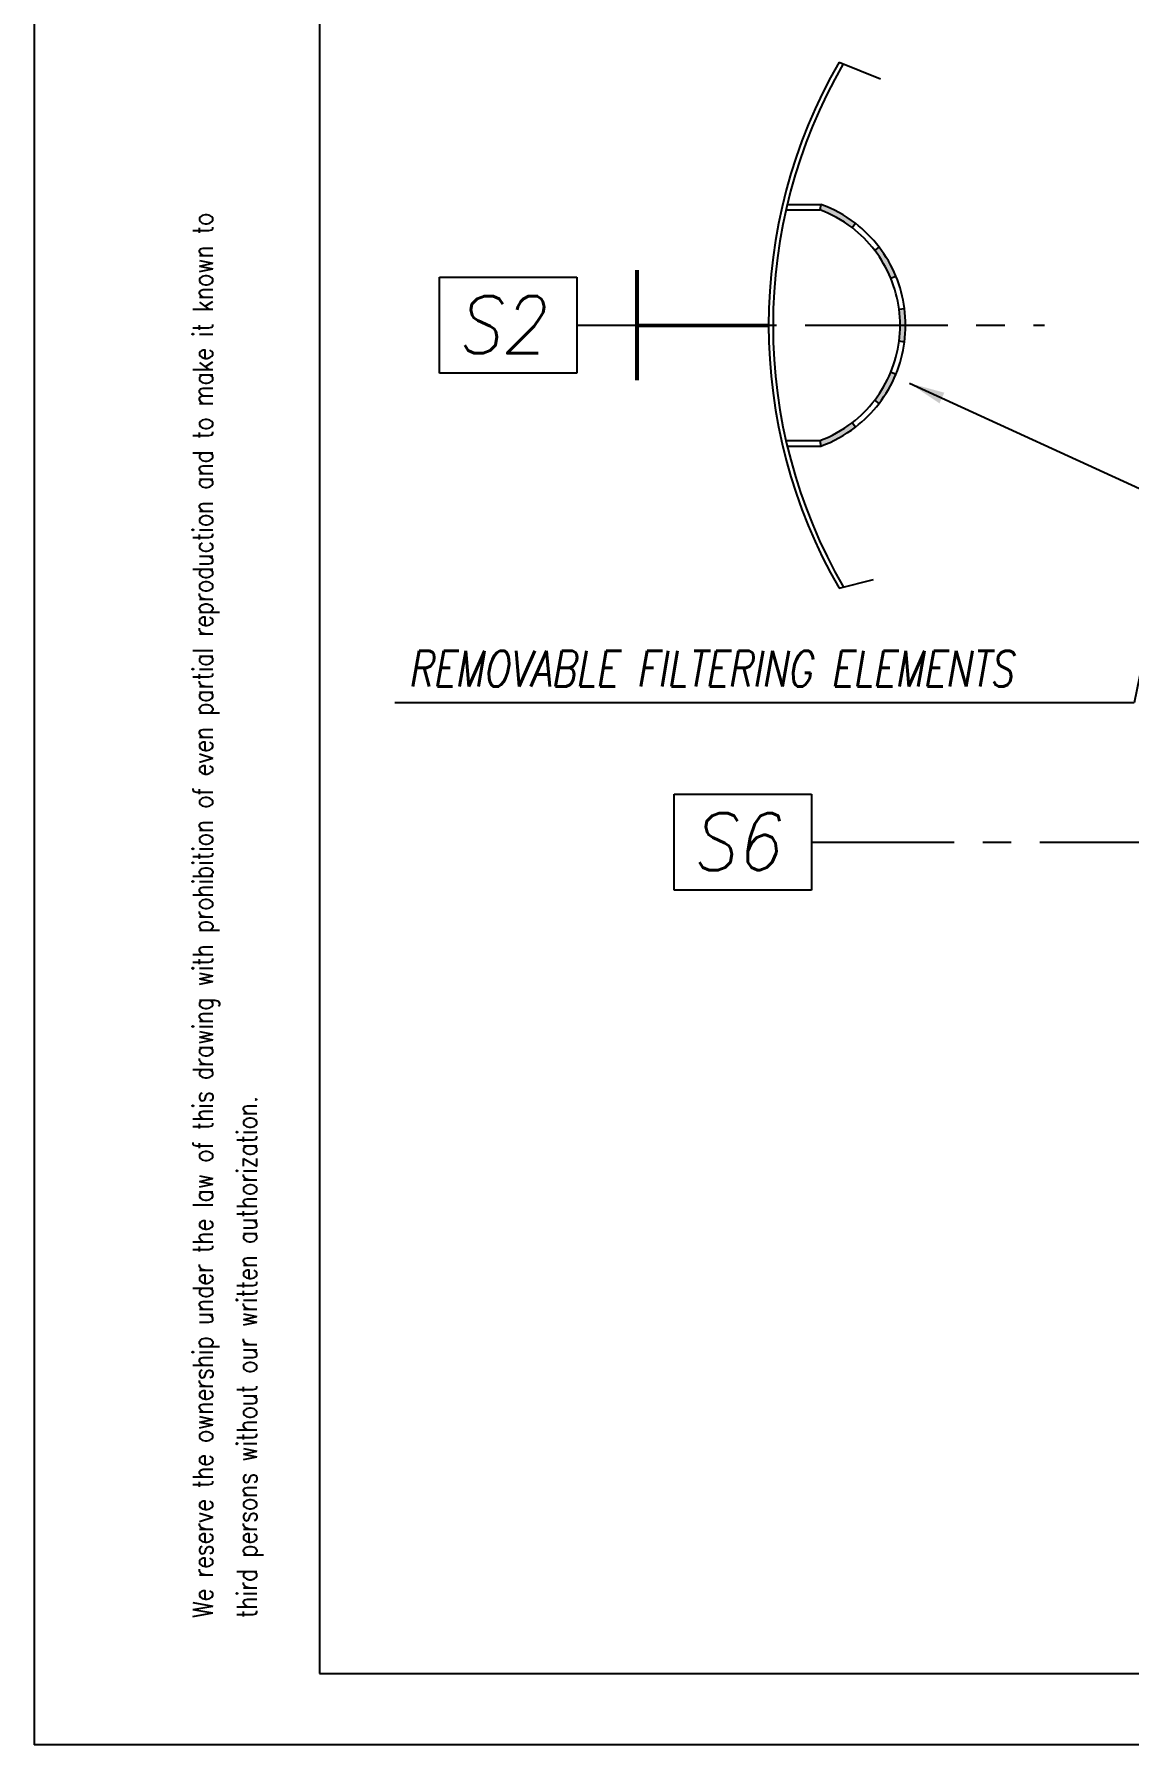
# Model space of a CAD drawing. Header units: millimetres. Extents: x 0 to 5460, y 4155 to 8016.
# Drawn here: x 0 to 997, y 4155 to 5713 of the extents above; entities that cross this region are included whole.
import ezdxf

# ---------------------------------------------------------------- set-up
doc = ezdxf.new("R2010")
doc.units = ezdxf.units.MM
doc.header["$LTSCALE"] = 13
doc.linetypes.add('ASSI', pattern=[16, 10, -2, 2, -2])
doc.layers.add('P-0000', color=7, linetype='Continuous')
doc.layers.add('P-0004', color=7, linetype='Continuous')
doc.styles.add('ROMANS', font='ROMANS.shx')
doc.dimstyles.new('ACADTOP13_0_1_00', dxfattribs={"dimscale": 13, "dimtxt": 2.5, "dimasz": 2.5, "dimexe": 1, "dimexo": 1, "dimgap": 1, "dimtad": 1, "dimdsep": 46, "dimtxsty": 'ROMANS', "dimcen": 2, "dimclrd": 6, "dimclre": 6, "dimclrt": 2, "dimadec": 1, "dimazin": 2, "dimtfac": 0.6, "dimtmove": 0, "dimatfit": 0, "dimfxl": 0, "dimtolj": 1, "dimarcsym": 0})

msp = doc.modelspace()

# ---------------------------------------------------------------- hatches: boundary and pattern name
at = {"layer": 'P-0000', "linetype": 'Continuous'}
h = msp.add_hatch(color=6, dxfattribs=at)
edge = h.paths.add_edge_path()
edge.add_arc((676.7508809129906, 5447.812198824608), 116.9999999999996, 52.49999999999989, 70.0802834171885)
edge.add_line((716.6131437689801, 5557.812198824608), (715.7252314528007, 5552.812198824608))
edge.add_arc((676.7508809129906, 5447.812198824608), 111.9999999999999, 52.499999999999886, 69.63586519368232, ccw=False)
edge.add_line((744.9321609619674, 5536.667772937227), (747.9759681070109, 5540.634539638682))
h = msp.add_hatch(color=6, dxfattribs=at)
edge = h.paths.add_edge_path()
edge.add_arc((676.7508809129906, 5447.812198824608), 116.9999999999998, 22.49999999999984, 37.49999999999988)
edge.add_line((769.5732217270652, 5519.037286018629), (765.606455025609, 5515.993478873585))
edge.add_arc((676.7508809129906, 5447.812198824608), 112.0000000000001, 22.500000000000114, 37.499999999999716, ccw=False)
edge.add_line((780.2253885542548, 5490.672743249499), (784.8447862168111, 5492.586160411324))
h = msp.add_hatch(color=6, dxfattribs=at)
edge = h.paths.add_edge_path()
edge.add_line((787.7927053868574, 5462.431132353255), (792.7499296937265, 5463.083763314355))
edge.add_arc((676.7508809129906, 5447.812198824608), 117, -7.5, 7.500000000000114, ccw=False)
edge.add_line((792.7499296937265, 5432.540634334862), (787.7927053868574, 5433.193265295962))
edge.add_arc((676.7508809129906, 5447.812198824608), 112, 352.5, 367.5000000000002)
h = msp.add_hatch(color=6, dxfattribs=at)
edge = h.paths.add_edge_path()
edge.add_arc((676.7508809129906, 5447.812198824608), 112.0000000000002, 322.4999999999999, 337.5000000000001)
edge.add_line((780.2253885542548, 5404.951654399719), (784.8447862168111, 5403.038237237893))
edge.add_arc((676.7508809129906, 5447.812198824608), 117.0000000000004, 322.4999999999998, 337.4999999999999, ccw=False)
edge.add_line((769.5732217270652, 5376.587111630588), (765.606455025609, 5379.630918775632))
h = msp.add_hatch(color=6, dxfattribs=at)
edge = h.paths.add_edge_path()
edge.add_arc((676.7508809129906, 5447.812198824608), 112.0000000000005, 290.3641348063185, 307.4999999999998)
edge.add_line((744.9321609619674, 5358.956624711989), (747.9759681070109, 5354.989858010533))
edge.add_arc((676.7508809129906, 5447.812198824608), 117.0000000000005, 289.91971658281227, 307.49999999999983, ccw=False)
edge.add_line((716.6131437689817, 5337.812198824608), (715.7252314528023, 5342.812198824608))

# ---------------------------------------------------------------- linework, layer by layer
at = {"layer": 'P-0000', "color": 6, "linetype": 'Continuous'}
for p, q in [((733.1741053762632, 5687.312198824608), (770.7887792100806, 5672.159017441028)), ((684.7508809129906, 5552.812198824608), (715.7252314528007, 5552.812198824608)), ((685.9126197665285, 5557.812198824608), (716.6131437689801, 5557.812198824608)), ((716.6131437689801, 5557.812198824608), (715.7252314528007, 5552.812198824608)), ((744.9321609619674, 5536.667772937227), (747.9759681070109, 5540.634539638682)), ((765.606455025609, 5515.993478873585), (769.5732217270652, 5519.037286018629)), ((780.2253885542548, 5490.672743249499), (784.8447862168111, 5492.586160411323)), ((787.7927053868574, 5462.431132353255), (792.7499296937265, 5463.083763314355)), ((792.7499296937265, 5432.540634334862), (787.7927053868574, 5433.193265295962)), ((784.8447862168111, 5403.038237237893), (780.2253885542548, 5404.951654399719)), ((769.5732217270652, 5376.587111630588), (765.606455025609, 5379.630918775631)), ((747.9759681070109, 5354.989858010534), (744.9321609619674, 5358.956624711989)), ((684.7508809129906, 5342.812198824608), (715.7252314528023, 5342.812198824608)), ((715.7252314528023, 5342.812198824608), (716.6131437689817, 5337.812198824608)), ((685.9126197665283, 5337.812198824608), (716.6131437689817, 5337.812198824608)), ((733.1741053762632, 5208.312198824608), (764.4150850095376, 5216.439882102169))]:
    msp.add_line(p, q, dxfattribs=at)
at = {"layer": 'P-0000', "color": 3, "linetype": 'Continuous'}
for p, q in [((548.1525020000381, 5497.812198824598), (548.1525020000281, 5397.812198824598)), ((549.9433673852941, 5497.812198824597), (549.9433673852841, 5397.812198824598)), ((369.1300388906601, 5404.062198824608), (369.1300388906593, 5491.562198824608)), ((369.1300388906593, 5491.562198824608), (494.1300388906593, 5491.562198824608)), ((494.1300388906593, 5491.562198824608), (494.1300388906593, 5404.062198824608)), ((548.0287927691411, 5448.453775820551), (669.0009837860011, 5448.453775820548)), ((548.070029179428, 5446.987470618648), (669.0009837860011, 5446.987470618646)), ((494.1300388906593, 5404.062198824608), (369.1300388906601, 5404.062198824608)), ((583.0216711501963, 4933.355926786434), (583.0216711501954, 5020.855926786434)), ((583.0216711501954, 5020.855926786434), (708.0216711501954, 5020.855926786434)), ((708.0216711501954, 5020.855926786434), (708.0216711501954, 4933.355926786434)), ((708.0216711501954, 4933.355926786434), (583.0216711501963, 4933.355926786434))]:
    msp.add_line(p, q, dxfattribs=at)
at = {"layer": 'P-0000', "color": 6, "linetype": 'ASSI'}
for p, q in [((494.1300388906593, 5447.812198824608), (920.2201808007853, 5447.812198824608)), ((708.0216711501954, 4977.105926786434), (2297.520903048122, 4977.105926786434))]:
    msp.add_line(p, q, dxfattribs=at)
at = {"layer": 'P-0000', "color": 6, "linetype": 'Continuous'}
for centre, radius, start, end in [((1148.00027378901, 5447.812198824608), 479.0000000000005, 150, 210), ((1148.00027378901, 5447.812198824608), 475.0000000000006, 149.9316880122659, 210.1330982053733), ((676.7508809129906, 5447.812198824608), 111.9999999999999, 52.49999999999991, 69.63586519368224), ((676.7508809129906, 5447.812198824608), 116.9999999999996, 52.49999999999989, 70.0802834171885), ((676.7508809129906, 5447.812198824608), 111.9999999999996, 37.49999999999974, 52.49999999999991), ((676.7508809129906, 5447.812198824608), 116.9999999999999, 37.49999999999988, 52.49999999999989), ((676.7508809129906, 5447.812198824608), 112.0000000000001, 22.50000000000002, 37.49999999999974), ((676.7508809129906, 5447.812198824608), 116.9999999999998, 22.49999999999984, 37.49999999999988), ((676.7508809129906, 5447.812198824608), 112, 7.500000000000131, 22.50000000000002), ((676.7508809129906, 5447.812198824608), 117, 7.500000000000076, 22.49999999999984), ((676.7508809129906, 5447.812198824608), 112, 352.5, 7.500000000000131), ((676.7508809129906, 5447.812198824608), 117, 352.5, 7.500000000000076), ((676.7508809129906, 5447.812198824608), 112, 337.5000000000001, 352.5), ((676.7508809129906, 5447.812198824608), 117.0000000000001, 337.4999999999999, 352.5), ((676.7508809129906, 5447.812198824608), 112.0000000000002, 322.4999999999999, 337.5000000000001), ((676.7508809129906, 5447.812198824608), 117.0000000000004, 322.4999999999998, 337.4999999999999), ((676.7508809129906, 5447.812198824608), 112.0000000000006, 307.4999999999998, 322.4999999999999), ((676.7508809129906, 5447.812198824608), 117.0000000000004, 307.4999999999998, 322.4999999999998), ((676.7508809129906, 5447.812198824608), 112.0000000000005, 290.3641348063185, 307.4999999999998), ((676.7508809129906, 5447.812198824608), 117.0000000000005, 289.9197165828123, 307.4999999999998)]:
    msp.add_arc(centre, radius, start, end, dxfattribs=at)
at = {"layer": 'P-0004', "color": 6, "linetype": 'Continuous'}
for p in [(0, 8016.379180838295), (5460, 4155.379180838293)]:
    msp.add_line(p, (0, 4155.379180838293), dxfattribs=at)
at = {"layer": 'P-0004', "color": 3, "linetype": 'Continuous'}
for p, q in [((260, 7951.379180838295), (260, 4220.379180838293)), ((260, 4220.379180838293), (5395, 4220.379180838293))]:
    msp.add_line(p, q, dxfattribs=at)

# ---------------------------------------------------------------- texts
at = {"layer": 'P-0000', "color": 2, "linetype": 'Continuous', "style": 'ROMANS', "oblique": 9.999999999999996}
for s, height, width, p in [('S2', 51.99999999999998, 0.9, (384.841456, 5422.362276838297)), ('REMOVABLE FILTERING ELEMENTS', 32.5, 0.765, (340.6400372253006, 5118.858547838297)), ('S6', 51.99999999999998, 0.9, (598.733088, 4951.656004838298))]:
    msp.add_text(s, height=height, dxfattribs=dict(at, width=width)).set_placement(p)
at = {"layer": 'P-0004', "color": 6, "linetype": 'Continuous', "insert": (208.9545186208998, 4270.965850102713), "char_height": 18.2, "attachment_point": 7, "rotation": 90, "line_spacing_factor": 1.325301204819277, "style": 'ROMANS'}
msp.add_mtext('\\W0.810;We reserve the ownership under the law of this drawing with prohibition of even partial reproduction and to make it known to\\Pthird persons without our written authorization.', dxfattribs=at)

# ---------------------------------------------------------------- leaders
at = {"layer": 'P-0000', "linetype": 'Continuous'}
msp.add_leader([(797.2475317829874, 5395.071490106227), (1038.769602359147, 5284.634302989199), (1002.026954345594, 5104.037365213765), (328.513615575959, 5104.037365213765)], dimstyle='ACADTOP13_0_1_00', dxfattribs=at)

doc.saveas('drawing.dxf')
